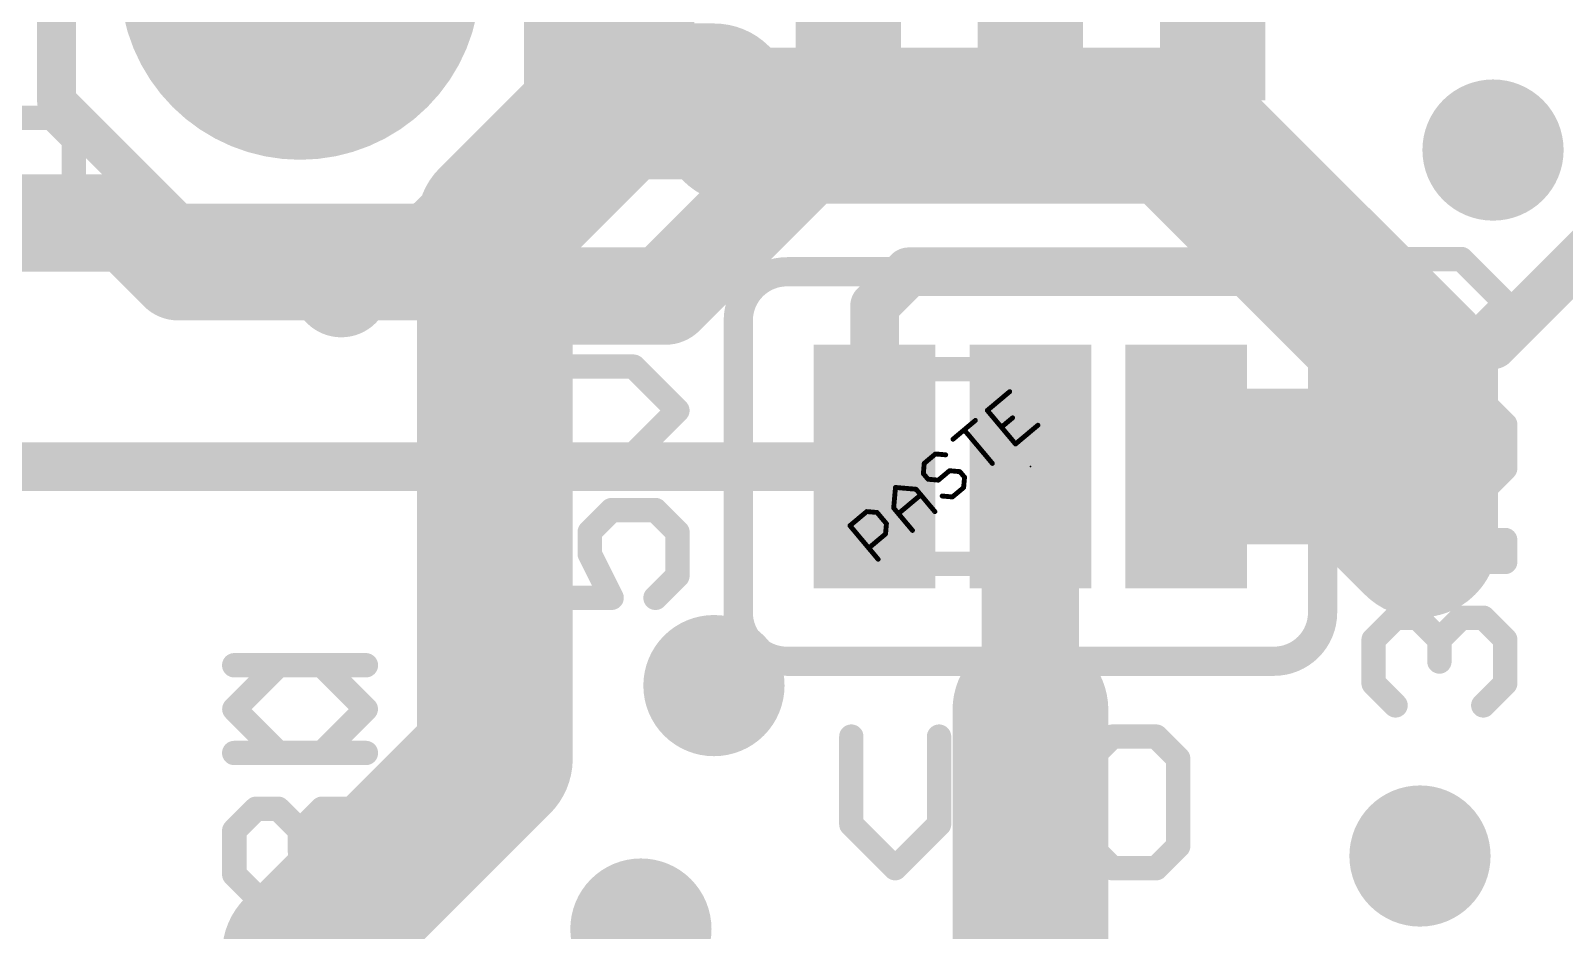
# Model space of a CAD drawing. Extents: x -3 to 111, y -18 to 20.
# Drawn here: x 10.02 to 18.02, y 3.93 to 8.62 of the extents above; entities that cross this region are included whole.
import ezdxf

# ---------------------------------------------------------------- set-up
doc = ezdxf.new("R2010")
doc.units = 0
for name, color, linetype in [('1', 12, 'CONTINUOUS'), ('16', 132, 'CONTINUOUS'), ('17', 110, 'CONTINUOUS'), ('18', 110, 'CONTINUOUS'), ('21', 41, 'CONTINUOUS'), ('22', 40, 'CONTINUOUS'), ('23', 53, 'CONTINUOUS'), ('51', 53, 'CONTINUOUS')]:
    doc.layers.add(name, color=color, linetype=linetype)

# ---------------------------------------------------------------- blocks, each defined once
blk = doc.blocks.new('ROUNDP')
at = {"const_width": 0.5}
blk.add_lwpolyline([(0, -0.25, 1), (0, 0.25, 1), (0, -0.25)], format="xyb", dxfattribs=at)
blk = doc.blocks.new('RECT')
blk.add_solid([(-0.5, -0.5), (0.5, -0.5), (-0.5, 0.5), (0.5, 0.5)])
blk = doc.blocks.new('ROUNDV')
at = {"const_width": 0.5}
blk.add_lwpolyline([(0, -0.25, 1), (0, 0.25, 1), (0, -0.25)], format="xyb", dxfattribs=at)

msp = doc.modelspace()

# ---------------------------------------------------------------- linework, layer by layer
at = {"layer": '1'}
for points, const_width in [([(13.081, 8.255), (13.081, 13.081)], 0.8128), ([(14.29, 8.8599), (14.29, 8.194)], 0.508), ([(13.335, 7.239), (14.29, 8.194)], 0.508), ([(17.653, 6.985), (18.923, 8.255)], 0.254), ([(8.89, 7.62), (10.541, 7.62)], 0.508), ([(10.541, 7.62), (10.795, 7.366)], 0.508), ([(10.795, 7.366), (11.557, 7.366)], 0.508), ([(11.557, 7.366), (12.573, 7.366)], 0.508), ([(11.645, 7.278), (11.557, 7.366)], 0.508), ([(12.573, 7.366), (12.7, 7.239)], 0.508), ([(12.7, 7.239), (13.335, 7.239)], 0.508), ([(14.4272, 7.1882), (14.605, 7.366)], 0.254), ([(14.605, 7.366), (17.018, 7.366)], 0.254), ([(17.018, 7.366), (17.399, 6.985)], 0.254), ([(14.4272, 6.35), (14.4272, 7.1882)], 0.254), ([(17.399, 6.985), (17.653, 6.985)], 0.254), ([(16.383, 6.35), (16.891, 6.35)], 0.8128), ([(16.891, 6.35), (17.272, 5.969)], 0.8128), ([(15.24, 6.35), (15.24, 4.572)], 0.508), ([(16.0528, 6.35), (16.383, 6.35)], 0.508), ([(14.4272, 6.35), (8.77, 6.35)], 0.254), ([(15.24, 5.08), (15.24, 4.572)], 0.8128), ([(15.367, 5.207), (15.24, 5.08)], 0.254), ([(15.24, 4.572), (15.24, 3.048)], 0.8128)]:
    msp.add_lwpolyline(points, dxfattribs=dict(at, const_width=const_width))
for points, const_width in [([(12.8778, 8.255, 1), (13.2842, 8.255)], 0.4064), ([(14.3798, 8.1042, 1), (14.2002, 8.2838)], 0.254), ([(14.163, 8.194, 1), (14.417, 8.194)], 0.254), ([(10.6308, 7.7098, 1), (10.4512, 7.5302)], 0.254), ([(10.541, 7.493, 1), (10.541, 7.747)], 0.254), ([(10.795, 7.493, 1), (10.795, 7.239)], 0.254), ([(11.557, 7.493, 1), (11.557, 7.239)], 0.254), ([(11.6468, 7.4558, 1), (11.4672, 7.2762)], 0.254), ([(11.557, 7.239, 1), (11.557, 7.493)], 0.254), ([(12.6628, 7.4558, 1), (12.4832, 7.2762)], 0.254), ([(12.573, 7.239, 1), (12.573, 7.493)], 0.254), ([(10.7052, 7.2762, 1), (10.8848, 7.4558)], 0.254), ([(11.5552, 7.1882, 1), (11.7348, 7.3678)], 0.254), ([(12.7, 7.366, 1), (12.7, 7.112)], 0.254), ([(12.6102, 7.1492, 1), (12.7898, 7.3288)], 0.254), ([(13.2452, 7.3288, 1), (13.4248, 7.1492)], 0.254), ([(13.335, 7.112, 1), (13.335, 7.366)], 0.254), ([(14.605, 7.4295, 1), (14.605, 7.3025)], 0.127), ([(14.6499, 7.3211, 1), (14.5601, 7.4109)], 0.127), ([(17.0629, 7.4109, 1), (16.9731, 7.3211)], 0.127), ([(17.018, 7.3025, 1), (17.018, 7.4295)], 0.127), ([(14.4907, 7.1882, 1), (14.3637, 7.1882)], 0.127), ([(14.3823, 7.2331, 1), (14.4721, 7.1433)], 0.127), ([(17.399, 7.0485, 1), (17.399, 6.9215)], 0.127), ([(17.3541, 6.9401, 1), (17.4439, 7.0299)], 0.127), ([(17.6081, 7.0299, 1), (17.6979, 6.9401)], 0.127), ([(17.653, 6.9215, 1), (17.653, 7.0485)], 0.127), ([(16.383, 6.5532, 1), (16.383, 6.1468)], 0.4064), ([(17.0347, 6.4937, 1), (16.7473, 6.2063)], 0.4064), ([(16.891, 6.1468, 1), (16.891, 6.5532)], 0.4064), ([(15.367, 6.35, 1), (15.113, 6.35)], 0.254), ([(16.0528, 6.477, 1), (16.0528, 6.223)], 0.254), ([(16.383, 6.223, 1), (16.383, 6.477)], 0.254), ([(14.3637, 6.35, 1), (14.4907, 6.35)], 0.127), ([(14.4272, 6.2865, 1), (14.4272, 6.4135)], 0.127), ([(17.1283, 5.8253, 1), (17.4157, 6.1127)], 0.4064), ([(15.4432, 5.08, 1), (15.0368, 5.08)], 0.4064), ([(15.4119, 5.1621, 1), (15.3221, 5.2519)], 0.127), ([(15.1951, 5.1249, 1), (15.2849, 5.0351)], 0.127), ([(15.4432, 4.572, 1), (15.0368, 4.572)], 0.4064), ([(15.0368, 4.572, 1), (15.4432, 4.572)], 0.4064), ([(15.113, 4.572, 1), (15.367, 4.572)], 0.254)]:
    msp.add_lwpolyline(points, format="xyb", dxfattribs=dict(at, const_width=const_width))
at = {"layer": '16', "const_width": 0.8128}
for points in [[(13.081, 8.255), (12.446, 7.62)], [(13.589, 8.255), (13.081, 8.255)], [(13.716, 8.128), (13.589, 8.255)], [(16.002, 8.128), (13.716, 8.128)], [(17.272, 6.858), (16.002, 8.128)], [(12.446, 7.62), (12.446, 4.826)], [(17.272, 5.969), (17.272, 6.858)], [(12.446, 4.826), (11.43, 3.81)], [(11.43, 3.81), (11.43, 1.27)]]:
    msp.add_lwpolyline(points, dxfattribs=at)
at = {"layer": '16', "const_width": 0.4064}
for points in [[(13.081, 8.4582, 1), (13.081, 8.0518)], [(13.2247, 8.1113, 1), (12.9373, 8.3987)], [(13.7327, 8.3987, 1), (13.4453, 8.1113)], [(13.589, 8.0518, 1), (13.589, 8.4582)], [(13.716, 8.3312, 1), (13.716, 7.9248)], [(16.1457, 8.2717, 1), (15.8583, 7.9843)], [(16.002, 7.9248, 1), (16.002, 8.3312)], [(13.5723, 7.9843, 1), (13.8597, 8.2717)], [(12.6492, 7.62, 1), (12.2428, 7.62)], [(12.3023, 7.7637, 1), (12.5897, 7.4763)], [(17.4752, 6.858, 1), (17.0688, 6.858)], [(17.1283, 6.7143, 1), (17.4157, 7.0017)], [(17.0688, 5.969, 1), (17.4752, 5.969)], [(12.5897, 4.6823, 1), (12.3023, 4.9697)], [(12.2428, 4.826, 1), (12.6492, 4.826)], [(11.6332, 3.81, 1), (11.2268, 3.81)], [(11.2863, 3.9537, 1), (11.5737, 3.6663)]]:
    msp.add_lwpolyline(points, format="xyb", dxfattribs=at)
at = {"layer": '21'}
for points, const_width in [([(10.16, 8.255), (10.16, 9.525)], 0.2032), ([(12.7, 9.525), (12.7, 8.255)], 0.2032), ([(10.16, 8.255), (10.795, 7.62)], 0.2032), ([(12.065, 7.62), (12.7, 8.255)], 0.2032), ([(10.795, 7.62), (12.065, 7.62)], 0.2032), ([(13.97, 7.366), (16.51, 7.366)], 0.1524), ([(17.4877, 7.4324), (17.0301, 7.4324)], 0.127), ([(17.7165, 7.2036), (17.4877, 7.4324)], 0.127), ([(17.4877, 6.9748), (17.7165, 7.2036)], 0.127), ([(13.716, 7.112), (13.716, 5.588)], 0.1524), ([(16.764, 7.112), (16.764, 5.588)], 0.1524), ([(17.0301, 6.9748), (17.4877, 6.9748)], 0.127), ([(13.1697, 6.8711), (12.7121, 6.8711)], 0.127), ([(13.3985, 6.6423), (13.1697, 6.8711)], 0.127), ([(17.0301, 6.5696), (17.1445, 6.684)], 0.127), ([(17.1445, 6.684), (17.2589, 6.684)], 0.127), ([(17.2589, 6.684), (17.3733, 6.5696)], 0.127), ([(17.3733, 6.5696), (17.4877, 6.684)], 0.127), ([(17.4877, 6.684), (17.6021, 6.684)], 0.127), ([(17.6021, 6.684), (17.7165, 6.5696)], 0.127), ([(13.1697, 6.4135), (13.3985, 6.6423)], 0.127), ([(17.0301, 6.3408), (17.0301, 6.5696)], 0.127), ([(17.3733, 6.5696), (17.3733, 6.4552)], 0.127), ([(17.7165, 6.5696), (17.7165, 6.3408)], 0.127), ([(12.7121, 6.4135), (13.1697, 6.4135)], 0.127), ([(17.1445, 6.2264), (17.0301, 6.3408)], 0.127), ([(17.7165, 6.3408), (17.6021, 6.2264)], 0.127), ([(12.7121, 6.1227), (12.7121, 5.6651)], 0.127), ([(12.9409, 6.0083), (13.0553, 6.1227)], 0.127), ([(13.0553, 6.1227), (13.2841, 6.1227)], 0.127), ([(13.2841, 6.1227), (13.3985, 6.0083)], 0.127), ([(12.9409, 5.8939), (12.9409, 6.0083)], 0.127), ([(13.3985, 6.0083), (13.3985, 5.7795)], 0.127), ([(17.6021, 5.8522), (17.6021, 5.9666)], 0.127), ([(17.6021, 5.9666), (17.7165, 5.9666)], 0.127), ([(17.7165, 5.9666), (17.7165, 5.8522)], 0.127), ([(13.0553, 5.6651), (12.9409, 5.8939)], 0.127), ([(13.3985, 5.7795), (13.2841, 5.6651)], 0.127), ([(17.7165, 5.8522), (17.6021, 5.8522)], 0.127), ([(12.7121, 5.6651), (13.0553, 5.6651)], 0.127), ([(17.0301, 5.447), (17.1445, 5.5614)], 0.127), ([(17.1445, 5.5614), (17.2589, 5.5614)], 0.127), ([(17.2589, 5.5614), (17.3733, 5.447)], 0.127), ([(17.3733, 5.447), (17.4877, 5.5614)], 0.127), ([(17.4877, 5.5614), (17.6021, 5.5614)], 0.127), ([(17.6021, 5.5614), (17.7165, 5.447)], 0.127), ([(17.0301, 5.2182), (17.0301, 5.447)], 0.127), ([(17.3733, 5.447), (17.3733, 5.3326)], 0.127), ([(17.7165, 5.447), (17.7165, 5.2182)], 0.127), ([(11.5441, 5.3131), (11.0865, 5.3131)], 0.127), ([(11.7729, 5.0843), (11.5441, 5.3131)], 0.127), ([(16.51, 5.334), (13.97, 5.334)], 0.1524), ([(17.1445, 5.1038), (17.0301, 5.2182)], 0.127), ([(17.7165, 5.2182), (17.6021, 5.1038)], 0.127), ([(11.5441, 4.8555), (11.7729, 5.0843)], 0.127), ([(14.3056, 4.9409), (14.3056, 4.4833)], 0.127), ([(14.7632, 4.4833), (14.7632, 4.9409)], 0.127), ([(15.054, 4.9409), (15.2828, 4.9409)], 0.127), ([(15.1684, 4.2545), (15.1684, 4.9409)], 0.127), ([(15.6674, 4.9409), (15.553, 4.8265)], 0.127), ([(15.8962, 4.9409), (15.6674, 4.9409)], 0.127), ([(16.0106, 4.8265), (15.8962, 4.9409)], 0.127), ([(11.0865, 4.8555), (11.5441, 4.8555)], 0.127), ([(15.553, 4.8265), (15.553, 4.3689)], 0.127), ([(16.0106, 4.3689), (16.0106, 4.8265)], 0.127), ([(11.0865, 4.4503), (11.2009, 4.5647)], 0.127), ([(11.2009, 4.5647), (11.3153, 4.5647)], 0.127), ([(11.3153, 4.5647), (11.4297, 4.4503)], 0.127), ([(11.4297, 4.4503), (11.5441, 4.5647)], 0.127), ([(11.5441, 4.5647), (11.6585, 4.5647)], 0.127), ([(11.6585, 4.5647), (11.7729, 4.4503)], 0.127), ([(11.0865, 4.2215), (11.0865, 4.4503)], 0.127), ([(11.4297, 4.4503), (11.4297, 4.3359)], 0.127), ([(11.7729, 4.4503), (11.7729, 4.2215)], 0.127), ([(14.3056, 4.4833), (14.5344, 4.2545)], 0.127), ([(14.5344, 4.2545), (14.7632, 4.4833)], 0.127), ([(15.553, 4.3689), (15.6674, 4.2545)], 0.127), ([(15.8962, 4.2545), (16.0106, 4.3689)], 0.127), ([(11.2009, 4.1071), (11.0865, 4.2215)], 0.127), ([(11.7729, 4.2215), (11.6585, 4.1071)], 0.127), ([(15.054, 4.2545), (15.2828, 4.2545)], 0.127), ([(15.6674, 4.2545), (15.8962, 4.2545)], 0.127)]:
    msp.add_lwpolyline(points, dxfattribs=dict(at, const_width=const_width))
for points, const_width in [([(10.1959, 8.2909, 1), (10.1241, 8.2191)], 0.1016), ([(12.7359, 8.2191, 1), (12.6641, 8.2909)], 0.1016), ([(10.1092, 8.255, 1), (10.2108, 8.255)], 0.1016), ([(12.6492, 8.255, 1), (12.7508, 8.255)], 0.1016), ([(10.795, 7.6708, 1), (10.795, 7.5692)], 0.1016), ([(10.7591, 7.5841, 1), (10.8309, 7.6559)], 0.1016), ([(12.0291, 7.6559, 1), (12.1009, 7.5841)], 0.1016), ([(12.065, 7.5692, 1), (12.065, 7.6708)], 0.1016), ([(13.97, 7.366, 0.4142), (13.716, 7.112)], 0.1524), ([(13.97, 7.4041, 1), (13.97, 7.3279)], 0.0762), ([(13.97, 7.3279, 1), (13.97, 7.4041)], 0.0762), ([(16.764, 7.112, 0.4142), (16.51, 7.366)], 0.1524), ([(16.51, 7.4041, 1), (16.51, 7.3279)], 0.0762), ([(16.51, 7.3279, 1), (16.51, 7.4041)], 0.0762), ([(17.0301, 7.4642, 1), (17.0301, 7.4007)], 0.0635), ([(17.5102, 7.4549, 1), (17.4653, 7.41)], 0.0635), ([(17.4877, 7.4007, 1), (17.4877, 7.4642)], 0.0635), ([(17.739, 7.1812, 1), (17.694, 7.2261)], 0.0635), ([(17.694, 7.1812, 1), (17.739, 7.2261)], 0.0635), ([(13.7541, 7.112, 1), (13.6779, 7.112)], 0.0762), ([(13.6779, 7.112, 1), (13.7541, 7.112)], 0.0762), ([(16.8021, 7.112, 1), (16.7259, 7.112)], 0.0762), ([(16.7259, 7.112, 1), (16.8021, 7.112)], 0.0762), ([(17.0301, 7.0066, 1), (17.0301, 6.9431)], 0.0635), ([(17.4653, 6.9973, 1), (17.5102, 6.9524)], 0.0635), ([(17.4877, 6.9431, 1), (17.4877, 7.0066)], 0.0635), ([(12.7121, 6.9028, 1), (12.7121, 6.8393)], 0.0635), ([(13.1922, 6.8935, 1), (13.1473, 6.8486)], 0.0635), ([(13.1697, 6.8393, 1), (13.1697, 6.9028)], 0.0635), ([(17.1445, 6.7157, 1), (17.1445, 6.6522)], 0.0635), ([(17.167, 6.6615, 1), (17.1221, 6.7064)], 0.0635), ([(17.2814, 6.7064, 1), (17.2365, 6.6615)], 0.0635), ([(17.2589, 6.6522, 1), (17.2589, 6.7157)], 0.0635), ([(17.4877, 6.7157, 1), (17.4877, 6.6522)], 0.0635), ([(17.5102, 6.6615, 1), (17.4653, 6.7064)], 0.0635), ([(17.6246, 6.7064, 1), (17.5797, 6.6615)], 0.0635), ([(17.6021, 6.6522, 1), (17.6021, 6.7157)], 0.0635), ([(13.421, 6.6198, 1), (13.376, 6.6647)], 0.0635), ([(13.376, 6.6198, 1), (13.421, 6.6647)], 0.0635), ([(17.0619, 6.5696, 1), (16.9984, 6.5696)], 0.0635), ([(17.0077, 6.592, 1), (17.0526, 6.5471)], 0.0635), ([(17.4051, 6.5696, 1), (17.3416, 6.5696)], 0.0635), ([(17.3509, 6.592, 1), (17.3958, 6.5471)], 0.0635), ([(17.3509, 6.5471, 1), (17.3958, 6.592)], 0.0635), ([(17.7482, 6.5696, 1), (17.6848, 6.5696)], 0.0635), ([(17.694, 6.5471, 1), (17.739, 6.592)], 0.0635), ([(17.3416, 6.4552, 1), (17.4051, 6.4552)], 0.0635), ([(12.7121, 6.4452, 1), (12.7121, 6.3818)], 0.0635), ([(13.1473, 6.436, 1), (13.1922, 6.391)], 0.0635), ([(13.1697, 6.3818, 1), (13.1697, 6.4452)], 0.0635), ([(17.0526, 6.3632, 1), (17.0077, 6.3183)], 0.0635), ([(17.739, 6.3183, 1), (17.694, 6.3632)], 0.0635), ([(16.9984, 6.3408, 1), (17.0619, 6.3408)], 0.0635), ([(17.6848, 6.3408, 1), (17.7482, 6.3408)], 0.0635), ([(17.1221, 6.2039, 1), (17.167, 6.2488)], 0.0635), ([(17.5797, 6.2488, 1), (17.6246, 6.2039)], 0.0635), ([(12.7439, 6.1227, 1), (12.6804, 6.1227)], 0.0635), ([(13.0553, 6.1544, 1), (13.0553, 6.0909)], 0.0635), ([(13.0778, 6.1002, 1), (13.0329, 6.1451)], 0.0635), ([(13.3066, 6.1451, 1), (13.2617, 6.1002)], 0.0635), ([(13.2841, 6.0909, 1), (13.2841, 6.1544)], 0.0635), ([(12.9727, 6.0083, 1), (12.9092, 6.0083)], 0.0635), ([(12.9185, 6.0307, 1), (12.9634, 5.9858)], 0.0635), ([(13.4303, 6.0083, 1), (13.3667, 6.0083)], 0.0635), ([(13.376, 5.9858, 1), (13.421, 6.0307)], 0.0635), ([(17.6021, 5.9983, 1), (17.6021, 5.9348)], 0.0635), ([(17.6339, 5.9666, 1), (17.5704, 5.9666)], 0.0635), ([(17.7482, 5.9666, 1), (17.6848, 5.9666)], 0.0635), ([(17.7165, 5.9348, 1), (17.7165, 5.9983)], 0.0635), ([(12.9693, 5.9081, 1), (12.9125, 5.8797)], 0.0635), ([(12.9092, 5.8939, 1), (12.9727, 5.8939)], 0.0635), ([(13.421, 5.757, 1), (13.376, 5.8019)], 0.0635), ([(17.6021, 5.8839, 1), (17.6021, 5.8204)], 0.0635), ([(17.5704, 5.8522, 1), (17.6339, 5.8522)], 0.0635), ([(17.6848, 5.8522, 1), (17.7482, 5.8522)], 0.0635), ([(17.7165, 5.8204, 1), (17.7165, 5.8839)], 0.0635), ([(13.3667, 5.7795, 1), (13.4303, 5.7795)], 0.0635), ([(12.7121, 5.6968, 1), (12.7121, 5.6333)], 0.0635), ([(12.6804, 5.6651, 1), (12.7439, 5.6651)], 0.0635), ([(13.0269, 5.6509, 1), (13.0837, 5.6793)], 0.0635), ([(13.0553, 5.6333, 1), (13.0553, 5.6968)], 0.0635), ([(13.2617, 5.6875, 1), (13.3066, 5.6426)], 0.0635), ([(13.716, 5.588, 0.4142), (13.97, 5.334)], 0.1524), ([(13.7541, 5.588, 1), (13.6779, 5.588)], 0.0762), ([(13.6779, 5.588, 1), (13.7541, 5.588)], 0.0762), ([(16.51, 5.334, 0.4142), (16.764, 5.588)], 0.1524), ([(16.8021, 5.588, 1), (16.7259, 5.588)], 0.0762), ([(16.7259, 5.588, 1), (16.8021, 5.588)], 0.0762), ([(17.1445, 5.5931, 1), (17.1445, 5.5296)], 0.0635), ([(17.167, 5.5389, 1), (17.1221, 5.5838)], 0.0635), ([(17.2814, 5.5838, 1), (17.2365, 5.5389)], 0.0635), ([(17.2589, 5.5296, 1), (17.2589, 5.5931)], 0.0635), ([(17.4877, 5.5931, 1), (17.4877, 5.5296)], 0.0635), ([(17.5102, 5.5389, 1), (17.4653, 5.5838)], 0.0635), ([(17.6246, 5.5838, 1), (17.5797, 5.5389)], 0.0635), ([(17.6021, 5.5296, 1), (17.6021, 5.5931)], 0.0635), ([(17.0619, 5.447, 1), (16.9984, 5.447)], 0.0635), ([(17.0077, 5.4694, 1), (17.0526, 5.4245)], 0.0635), ([(17.4051, 5.447, 1), (17.3416, 5.447)], 0.0635), ([(17.3509, 5.4694, 1), (17.3958, 5.4245)], 0.0635), ([(17.3509, 5.4245, 1), (17.3958, 5.4694)], 0.0635), ([(17.7482, 5.447, 1), (17.6848, 5.447)], 0.0635), ([(17.694, 5.4245, 1), (17.739, 5.4694)], 0.0635), ([(11.0865, 5.3449, 1), (11.0865, 5.2814)], 0.0635), ([(11.5666, 5.3356, 1), (11.5217, 5.2907)], 0.0635), ([(11.5441, 5.2814, 1), (11.5441, 5.3449)], 0.0635), ([(13.97, 5.3721, 1), (13.97, 5.2959)], 0.0762), ([(13.97, 5.2959, 1), (13.97, 5.3721)], 0.0762), ([(16.51, 5.3721, 1), (16.51, 5.2959)], 0.0762), ([(16.51, 5.2959, 1), (16.51, 5.3721)], 0.0762), ([(17.3416, 5.3326, 1), (17.4051, 5.3326)], 0.0635), ([(17.0526, 5.2406, 1), (17.0077, 5.1957)], 0.0635), ([(17.739, 5.1957, 1), (17.694, 5.2406)], 0.0635), ([(16.9984, 5.2182, 1), (17.0619, 5.2182)], 0.0635), ([(17.6848, 5.2182, 1), (17.7482, 5.2182)], 0.0635), ([(11.7954, 5.0619, 1), (11.7504, 5.1068)], 0.0635), ([(11.7504, 5.0619, 1), (11.7954, 5.1068)], 0.0635), ([(17.1221, 5.0813, 1), (17.167, 5.1262)], 0.0635), ([(17.5797, 5.1262, 1), (17.6246, 5.0813)], 0.0635), ([(14.3374, 4.9409, 1), (14.2739, 4.9409)], 0.0635), ([(14.795, 4.9409, 1), (14.7315, 4.9409)], 0.0635), ([(15.054, 4.9726, 1), (15.054, 4.9091)], 0.0635), ([(15.2002, 4.9409, 1), (15.1367, 4.9409)], 0.0635), ([(15.2828, 4.9091, 1), (15.2828, 4.9726)], 0.0635), ([(15.6674, 4.9726, 1), (15.6674, 4.9091)], 0.0635), ([(15.6898, 4.9184, 1), (15.6449, 4.9633)], 0.0635), ([(15.9186, 4.9633, 1), (15.8737, 4.9184)], 0.0635), ([(15.8962, 4.9091, 1), (15.8962, 4.9726)], 0.0635), ([(11.0865, 4.8873, 1), (11.0865, 4.8238)], 0.0635), ([(11.5217, 4.878, 1), (11.5666, 4.8331)], 0.0635), ([(11.5441, 4.8238, 1), (11.5441, 4.8873)], 0.0635), ([(15.5847, 4.8265, 1), (15.5212, 4.8265)], 0.0635), ([(15.5305, 4.8489, 1), (15.5754, 4.804)], 0.0635), ([(16.0423, 4.8265, 1), (15.9788, 4.8265)], 0.0635), ([(15.9881, 4.804, 1), (16.033, 4.8489)], 0.0635), ([(11.2009, 4.5965, 1), (11.2009, 4.533)], 0.0635), ([(11.2234, 4.5423, 1), (11.1785, 4.5872)], 0.0635), ([(11.3378, 4.5872, 1), (11.2929, 4.5423)], 0.0635), ([(11.3153, 4.533, 1), (11.3153, 4.5965)], 0.0635), ([(11.5441, 4.5965, 1), (11.5441, 4.533)], 0.0635), ([(11.5666, 4.5423, 1), (11.5217, 4.5872)], 0.0635), ([(11.681, 4.5872, 1), (11.6361, 4.5423)], 0.0635), ([(11.6585, 4.533, 1), (11.6585, 4.5965)], 0.0635), ([(11.1183, 4.4503, 1), (11.0548, 4.4503)], 0.0635), ([(11.0641, 4.4728, 1), (11.109, 4.4279)], 0.0635), ([(11.4615, 4.4503, 1), (11.398, 4.4503)], 0.0635), ([(11.4073, 4.4728, 1), (11.4522, 4.4279)], 0.0635), ([(11.4073, 4.4279, 1), (11.4522, 4.4728)], 0.0635), ([(11.8047, 4.4503, 1), (11.7411, 4.4503)], 0.0635), ([(11.7504, 4.4279, 1), (11.7954, 4.4728)], 0.0635), ([(14.2739, 4.4833, 1), (14.3374, 4.4833)], 0.0635), ([(14.3281, 4.5057, 1), (14.2832, 4.4608)], 0.0635), ([(14.7315, 4.4833, 1), (14.795, 4.4833)], 0.0635), ([(14.7857, 4.4608, 1), (14.7408, 4.5057)], 0.0635), ([(15.5212, 4.3689, 1), (15.5847, 4.3689)], 0.0635), ([(15.5754, 4.3913, 1), (15.5305, 4.3464)], 0.0635), ([(15.9788, 4.3689, 1), (16.0423, 4.3689)], 0.0635), ([(16.033, 4.3464, 1), (15.9881, 4.3913)], 0.0635), ([(11.398, 4.3359, 1), (11.4615, 4.3359)], 0.0635), ([(11.0548, 4.2215, 1), (11.1183, 4.2215)], 0.0635), ([(11.109, 4.244, 1), (11.0641, 4.1991)], 0.0635), ([(11.7411, 4.2215, 1), (11.8047, 4.2215)], 0.0635), ([(11.7954, 4.1991, 1), (11.7504, 4.244)], 0.0635), ([(14.512, 4.277, 1), (14.5569, 4.232)], 0.0635), ([(14.512, 4.232, 1), (14.5569, 4.277)], 0.0635), ([(15.054, 4.2862, 1), (15.054, 4.2228)], 0.0635), ([(15.1367, 4.2545, 1), (15.2002, 4.2545)], 0.0635), ([(15.2828, 4.2228, 1), (15.2828, 4.2862)], 0.0635), ([(15.6674, 4.2862, 1), (15.6674, 4.2228)], 0.0635), ([(15.6449, 4.232, 1), (15.6898, 4.277)], 0.0635), ([(15.8737, 4.277, 1), (15.9186, 4.232)], 0.0635), ([(15.8962, 4.2228, 1), (15.8962, 4.2862)], 0.0635), ([(11.1785, 4.0847, 1), (11.2234, 4.1296)], 0.0635), ([(11.6361, 4.1296, 1), (11.681, 4.0847)], 0.0635)]:
    msp.add_lwpolyline(points, format="xyb", dxfattribs=dict(at, const_width=const_width))
at = {"layer": '22', "const_width": 0.127}
for points in [[(9.6775, 8.1683), (10.1351, 8.1683)], [(10.1351, 8.1683), (10.2495, 8.0539)], [(10.2495, 8.0539), (10.2495, 7.7107)], [(10.2495, 7.7107), (9.5631, 7.7107)], [(11.0871, 5.0843), (11.3159, 5.3131)], [(11.3159, 5.3131), (11.7735, 5.3131)], [(11.3159, 4.8555), (11.0871, 5.0843)], [(11.7735, 4.8555), (11.3159, 4.8555)], [(11.2015, 4.5647), (11.0871, 4.4503)], [(11.3159, 4.5647), (11.2015, 4.5647)], [(11.4303, 4.4503), (11.3159, 4.5647)], [(11.5447, 4.5647), (11.4303, 4.4503)], [(11.6591, 4.5647), (11.5447, 4.5647)], [(11.7735, 4.4503), (11.6591, 4.5647)], [(11.0871, 4.4503), (11.0871, 4.2215)], [(11.4303, 4.4503), (11.4303, 4.3359)], [(11.7735, 4.2215), (11.7735, 4.4503)], [(11.0871, 4.2215), (11.2015, 4.1071)], [(11.6591, 4.1071), (11.7735, 4.2215)]]:
    msp.add_lwpolyline(points, dxfattribs=at)
at = {"layer": '22', "const_width": 0.0635}
for points in [[(10.1575, 8.1907, 1), (10.1126, 8.1458)], [(10.1351, 8.1365, 1), (10.1351, 8.2)], [(10.2812, 8.0539, 1), (10.2177, 8.0539)], [(10.227, 8.0314, 1), (10.2719, 8.0763)], [(10.2495, 7.6789, 1), (10.2495, 7.7424)], [(10.2177, 7.7107, 1), (10.2812, 7.7107)], [(11.3159, 5.3449, 1), (11.3159, 5.2814)], [(11.3383, 5.2907, 1), (11.2934, 5.3356)], [(11.7735, 5.2814, 1), (11.7735, 5.3449)], [(11.1096, 5.1068, 1), (11.0646, 5.0619)], [(11.0646, 5.1068, 1), (11.1096, 5.0619)], [(11.3159, 4.8873, 1), (11.3159, 4.8238)], [(11.2934, 4.8331, 1), (11.3383, 4.878)], [(11.7735, 4.8238, 1), (11.7735, 4.8873)], [(11.2015, 4.5965, 1), (11.2015, 4.533)], [(11.2239, 4.5423, 1), (11.179, 4.5872)], [(11.3383, 4.5872, 1), (11.2934, 4.5423)], [(11.3159, 4.533, 1), (11.3159, 4.5965)], [(11.5447, 4.5965, 1), (11.5447, 4.533)], [(11.5671, 4.5423, 1), (11.5222, 4.5872)], [(11.6815, 4.5872, 1), (11.6366, 4.5423)], [(11.6591, 4.533, 1), (11.6591, 4.5965)], [(11.0646, 4.4728, 1), (11.1096, 4.4279)], [(11.1189, 4.4503, 1), (11.0554, 4.4503)], [(11.462, 4.4503, 1), (11.3985, 4.4503)], [(11.4078, 4.4728, 1), (11.4527, 4.4279)], [(11.4078, 4.4279, 1), (11.4527, 4.4728)], [(11.8052, 4.4503, 1), (11.7417, 4.4503)], [(11.751, 4.4279, 1), (11.7959, 4.4728)], [(11.3985, 4.3359, 1), (11.462, 4.3359)], [(11.1096, 4.244, 1), (11.0646, 4.1991)], [(11.0554, 4.2215, 1), (11.1189, 4.2215)], [(11.7417, 4.2215, 1), (11.8052, 4.2215)], [(11.7959, 4.1991, 1), (11.751, 4.244)], [(11.179, 4.0847, 1), (11.2239, 4.1296)], [(11.6366, 4.1296, 1), (11.6815, 4.0847)]]:
    msp.add_lwpolyline(points, format="xyb", dxfattribs=at)
at = {"layer": '23'}
msp.add_point((15.24, 6.35), dxfattribs=at)
at = {"layer": '51'}
for points, const_width in [([(14.2558, 6.858, 1), (14.1922, 6.858)], 0.0635), ([(14.224, 6.8898, 1), (14.224, 6.8263)], 0.0635), ([(15.4623, 6.858, 1), (15.3987, 6.858)], 0.0635), ([(15.4305, 6.8263, 1), (15.4305, 6.8898)], 0.0635), ([(15.136, 6.7359, 1), (15.1278, 6.7456)], 0.0127), ([(15.02, 6.6468, 1), (15.0102, 6.6386)], 0.0127), ([(15.011, 6.6476, 1), (15.0192, 6.6379)], 0.0127), ([(14.9569, 6.5856, 1), (14.9487, 6.5953)], 0.0127), ([(15.0845, 6.56, 1), (15.0927, 6.5502)], 0.0127), ([(15.1511, 6.5993, 1), (15.143, 6.609)], 0.0127), ([(15.2831, 6.5606, 1), (15.2749, 6.5704)], 0.0127), ([(14.8318, 6.4973, 1), (14.84, 6.4875)], 0.0127), ([(14.8992, 6.5455, 1), (14.8895, 6.5373)], 0.0127), ([(14.745, 6.4219, 1), (14.7438, 6.4093)], 0.0127), ([(14.7485, 6.4107, 1), (14.7403, 6.4205)], 0.0127), ([(14.7976, 6.4046, 1), (14.7987, 6.4172)], 0.0127), ([(15.1581, 6.4723, 1), (15.1662, 6.4626)], 0.0127), ([(15.1573, 6.4634, 1), (15.167, 6.4715)], 0.0127), ([(14.6861, 6.3169, 1), (14.6764, 6.3088)], 0.0127), ([(14.6819, 6.3714, 1), (14.6901, 6.3617)], 0.0127), ([(14.6923, 6.366, 1), (14.6797, 6.3671)], 0.0127), ([(14.8185, 6.3343, 1), (14.8174, 6.3216)], 0.0127), ([(14.822, 6.3231, 1), (14.8139, 6.3328)], 0.0127), ([(14.8765, 6.3273, 1), (14.8668, 6.3192)], 0.0127), ([(14.8711, 6.3169, 1), (14.8722, 6.3296)], 0.0127), ([(15.0366, 6.3621, 1), (15.0463, 6.3702)], 0.0127), ([(14.5424, 6.2402, 1), (14.5297, 6.2413)], 0.0127), ([(14.5366, 6.2471, 1), (14.5355, 6.2344)], 0.0127), ([(14.6483, 6.2354, 1), (14.6386, 6.2273)], 0.0127), ([(14.6429, 6.225, 1), (14.644, 6.2377)], 0.0127), ([(14.675, 6.3134, 1), (14.6876, 6.3123)], 0.0127), ([(14.7063, 6.29, 1), (14.7052, 6.2773)], 0.0127), ([(14.7009, 6.2796, 1), (14.7107, 6.2877)], 0.0127), ([(14.7554, 6.2838, 1), (14.7636, 6.2741)], 0.0127), ([(14.759, 6.2726, 1), (14.7601, 6.2853)], 0.0127), ([(14.8851, 6.2409, 1), (14.8978, 6.2398)], 0.0127), ([(14.8956, 6.2355, 1), (14.8874, 6.2452)], 0.0127), ([(14.9025, 6.2935, 1), (14.8898, 6.2946)], 0.0127), ([(14.8913, 6.29, 1), (14.901, 6.2981)], 0.0127), ([(14.6721, 6.1973, 1), (14.6639, 6.207)], 0.0127), ([(14.7799, 6.2023, 1), (14.7788, 6.1897)], 0.0127), ([(14.829, 6.1962, 1), (14.8371, 6.1864)], 0.0127), ([(14.8325, 6.185, 1), (14.8336, 6.1976)], 0.0127), ([(14.3866, 6.1213, 1), (14.3855, 6.1086)], 0.0127), ([(14.3902, 6.1101, 1), (14.382, 6.1198)], 0.0127), ([(14.4447, 6.1143, 1), (14.4349, 6.1062)], 0.0127), ([(14.4393, 6.1039, 1), (14.4404, 6.1166)], 0.0127), ([(14.5315, 6.1374, 1), (14.5218, 6.1292)], 0.0127), ([(14.5203, 6.1339, 1), (14.533, 6.1328)], 0.0127), ([(14.5471, 6.109, 1), (14.5552, 6.0992)], 0.0127), ([(14.7367, 6.1104, 1), (14.7464, 6.1186)], 0.0127), ([(14.3033, 6.0455, 1), (14.2936, 6.0373)], 0.0127), ([(14.2944, 6.0463, 1), (14.3025, 6.0365)], 0.0127), ([(14.4778, 5.9986, 1), (14.4905, 5.9975)], 0.0127), ([(14.4882, 5.9932, 1), (14.48, 6.003)], 0.0127), ([(14.4952, 6.0513, 1), (14.4825, 6.0524)], 0.0127), ([(14.484, 6.0477, 1), (14.4937, 6.0559)], 0.0127), ([(14.6198, 6.0124, 1), (14.6295, 6.0206)], 0.0127), ([(14.3924, 5.9294, 1), (14.4006, 5.9197)], 0.0127), ([(14.1922, 5.842, 1), (14.2558, 5.842)], 0.0635), ([(14.224, 5.8738, 1), (14.224, 5.8103)], 0.0635), ([(14.4407, 5.8621, 1), (14.4504, 5.8702)], 0.0127), ([(15.3987, 5.842, 1), (15.4623, 5.842)], 0.0635), ([(15.4305, 5.8103, 1), (15.4305, 5.8738)], 0.0635)]:
    msp.add_lwpolyline(points, format="xyb", dxfattribs=dict(at, const_width=const_width))
for points, const_width in [([(15.4305, 6.858), (14.224, 6.858)], 0.127), ([(14.224, 6.858), (14.224, 5.842)], 0.127), ([(15.4305, 5.842), (15.4305, 6.858)], 0.127), ([(15.1319, 6.7408), (15.0151, 6.6427)], 0.0254), ([(15.0151, 6.6427), (15.1622, 6.4675)], 0.0254), ([(14.8359, 6.4924), (14.9528, 6.5904)], 0.0254), ([(15.0886, 6.5551), (15.147, 6.6041)], 0.0254), ([(15.1622, 6.4675), (15.279, 6.5655)], 0.0254), ([(15.0414, 6.3662), (14.8944, 6.5414)], 0.0254), ([(14.7444, 6.4156), (14.686, 6.3666)], 0.0254), ([(14.7981, 6.4109), (14.7444, 6.4156)], 0.0254), ([(14.686, 6.3666), (14.6813, 6.3129)], 0.0254), ([(14.6813, 6.3129), (14.7058, 6.2836)], 0.0254), ([(14.7595, 6.2789), (14.8179, 6.328)], 0.0254), ([(14.8179, 6.328), (14.8717, 6.3233)], 0.0254), ([(14.8717, 6.3233), (14.8962, 6.2941)], 0.0254), ([(14.5266, 6.1333), (14.536, 6.2408)], 0.0254), ([(14.536, 6.2408), (14.6435, 6.2314)], 0.0254), ([(14.6435, 6.2314), (14.7415, 6.1145)], 0.0254), ([(14.7058, 6.2836), (14.7595, 6.2789)], 0.0254), ([(14.8915, 6.2403), (14.833, 6.1913)], 0.0254), ([(14.8962, 6.2941), (14.8915, 6.2403)], 0.0254), ([(14.5511, 6.1041), (14.668, 6.2021)], 0.0254), ([(14.833, 6.1913), (14.7793, 6.196)], 0.0254), ([(14.2985, 6.0414), (14.3861, 6.1149)], 0.0254), ([(14.3861, 6.1149), (14.4398, 6.1102)], 0.0254), ([(14.4398, 6.1102), (14.4888, 6.0518)], 0.0254), ([(14.6247, 6.0165), (14.5266, 6.1333)], 0.0254), ([(14.4455, 5.8661), (14.2985, 6.0414)], 0.0254), ([(14.4841, 5.9981), (14.3965, 5.9246)], 0.0254), ([(14.4888, 6.0518), (14.4841, 5.9981)], 0.0254), ([(14.224, 5.842), (15.4305, 5.842)], 0.127)]:
    msp.add_lwpolyline(points, dxfattribs=dict(at, const_width=const_width))

# ---------------------------------------------------------------- block references
at = {"layer": '1', "xscale": 0.55, "yscale": 1.2}
for p in [(14.29, 8.8599), (15.24, 8.8599), (16.19, 8.8599)]:
    msp.add_blockref('RECT', p, dxfattribs=at)
at = {"layer": '1', "xscale": 0.635, "yscale": 1.27, "rotation": 180}
for p in [(14.4272, 6.35), (15.24, 6.35), (16.0528, 6.35)]:
    msp.add_blockref('RECT', p, dxfattribs=at)
at = {"layer": '17', "xscale": 1.8796, "yscale": 1.8796, "rotation": 180}
msp.add_blockref('ROUNDP', (11.43, 8.89), dxfattribs=at)
msp.add_blockref('ROUNDP', (11.43, 8.89), dxfattribs=at)
at = {"layer": '18', "xscale": 0.7366, "yscale": 0.7366}
for p in [(13.081, 8.255), (13.081, 8.255), (17.653, 8.001), (17.653, 8.001), (17.272, 5.969), (17.272, 5.969), (13.589, 5.207), (13.589, 5.207), (17.272, 4.318), (17.272, 4.318), (13.208, 3.937), (13.208, 3.937)]:
    msp.add_blockref('ROUNDV', p, dxfattribs=at)

doc.saveas('drawing.dxf')
